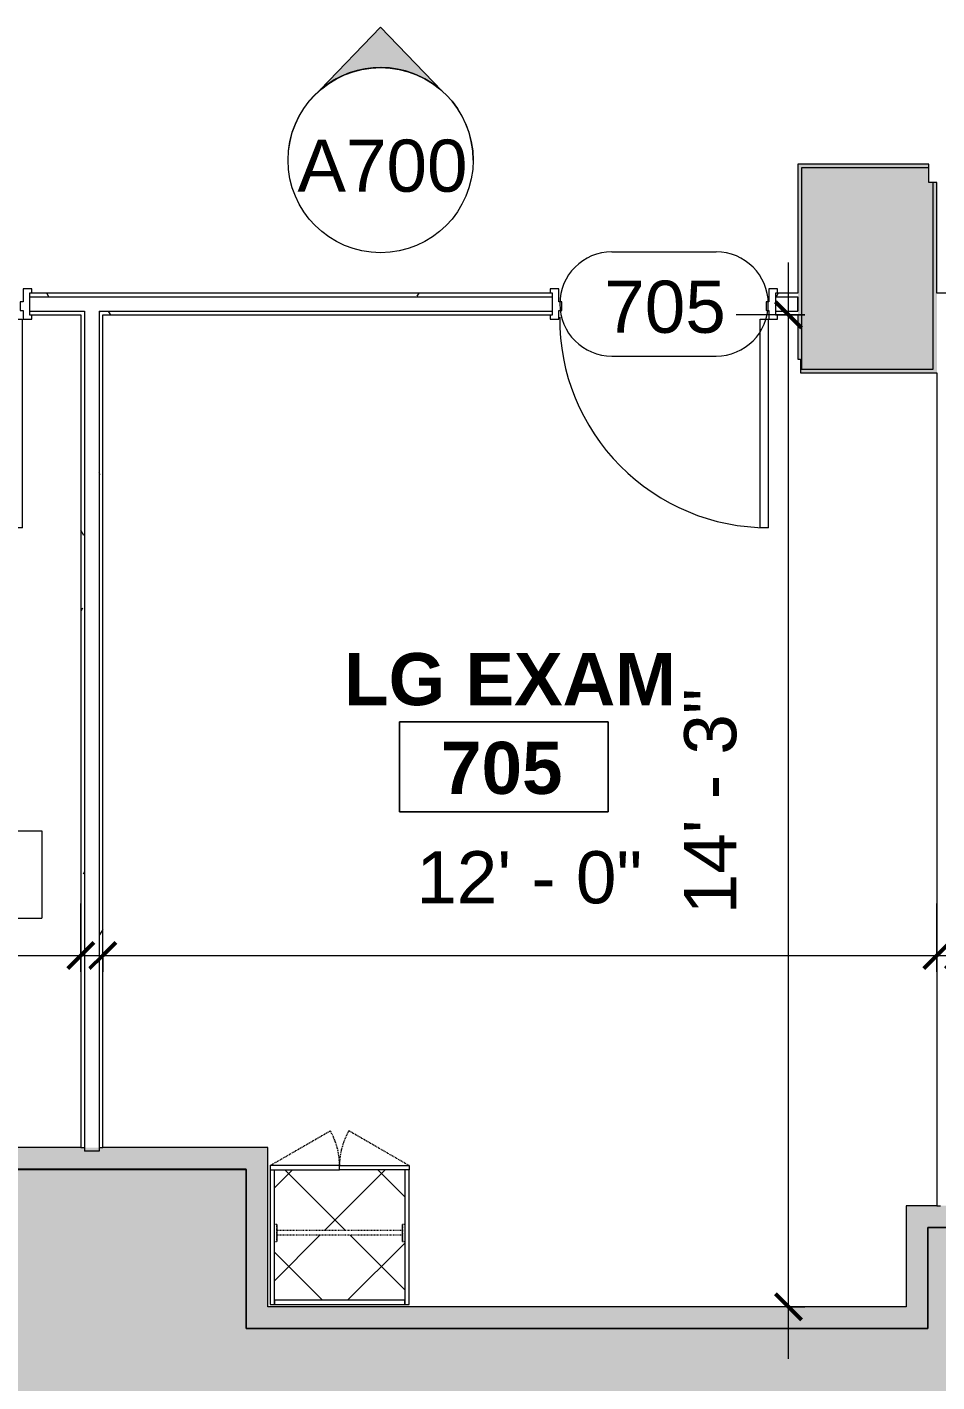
# Model space of a CAD drawing. Header units: inches. Extents: x 920 to 3228, y -557 to 2680.
# Drawn here: x 2735.6 to 2892.6, y 697.6 to 931.5 of the extents above; entities that cross this region are included whole.
import ezdxf

# ---------------------------------------------------------------- set-up
doc = ezdxf.new("R2010")
doc.units = ezdxf.units.IN
doc.header["$MEASUREMENT"] = 0
doc.linetypes.add('Dash', pattern=[0.25, 0.125, -0.125])
doc.linetypes.add('Hidden', pattern=[0.28125, 0.1875, -0.09375])
for name, color, linetype, lineweight in [('A-ANNO-DIMS', 211, 'Continuous', 9), ('A-ANNO-DIMS-96', 211, 'Continuous', 9), ('A-ANNO-KEYN', 231, 'Continuous', 9), ('A-AREA-IDEN', 2, 'Continuous', 9), ('A-DETL-GENF', 92, 'Continuous', 9), ('A-DETL-THIN', 151, 'Continuous', 9), ('A-DOOR', 31, 'Continuous', 13), ('A-DOOR-IDEN', 31, 'Continuous', 9), ('A-WALL', 113, 'Continuous', 13), ('A-WALL-PATT', 111, 'Continuous', 13), ('G-ANNO-SYMB', 111, 'Continuous', 9), ('I-WALL', 2, 'Continuous', 13), ('Q-CASE', 31, 'Continuous', 13), ('Q-CASE-HDLN', 31, 'Dash', 9)]:
    doc.layers.add(name, color=color, linetype=linetype, lineweight=lineweight)
doc.styles.add('Arial', font='arial.ttf', dxfattribs={"height": 9})
doc.styles.add('Swis721 Lt BT', font='swissl.ttf', dxfattribs={"height": 9})
doc.styles.add('Swis721 Lt BT_B', font='', dxfattribs={"height": 9})
doc.styles.get('Swis721 Lt BT_B').set_extended_font_data('Swis721 Lt BT', bold=True)
doc.dimstyles.new('OTJ_-_3_32__Linear__0__Tolerance', dxfattribs={"dimscale": 12, "dimtxt": 9.497835, "dimasz": 0.375, "dimexe": 0.75, "dimexo": 0.5, "dimgap": 0.5, "dimtad": 1, "dimdec": 0, "dimzin": 3, "dimdsep": 46, "dimlunit": 4, "dimtxsty": 'Swis721 Lt BT', "dimblk1": 'OBLIQUE', "dimblk2": 'OBLIQUE', "dimsah": 1, "dimcen": 0.09, "dimdle": 0.75, "dimazin": 0, "dimtfac": 1, "dimtdec": 4, "dimtix": 1, "dimtmove": 0, "dimatfit": 3, "dimfxl": 1, "dimtvp": 1, "dimfrac": 2, "dimtolj": 1, "dimtzin": 0, "dimarcsym": 2})
doc.dimstyles.new('OTJ_-_3_32__Linear__1_2__Tolerance', dxfattribs={"dimscale": 12, "dimtxt": 9.497835, "dimasz": 0.375, "dimexe": 0.75, "dimexo": 0.5, "dimgap": 0.5, "dimtad": 1, "dimdec": 1, "dimrnd": 0.5, "dimzin": 3, "dimdsep": 46, "dimlunit": 4, "dimtxsty": 'Swis721 Lt BT', "dimblk1": 'OBLIQUE', "dimblk2": 'OBLIQUE', "dimsah": 1, "dimcen": 0.09, "dimdle": 0.75, "dimazin": 0, "dimtfac": 1, "dimtdec": 4, "dimtix": 1, "dimtmove": 0, "dimatfit": 3, "dimfxl": 1, "dimtvp": 1, "dimfrac": 2, "dimtolj": 1, "dimtzin": 0, "dimarcsym": 2})
pattern_1 = [(0, (664.756, 0), (30.72, 7.68), [1.267, -21.773, 1.267, -21.773, -122.88]), (0, (664.756, 0), (30.72, 7.68), [-46.08, 1.267, -44.813, 1.267, -21.773, -53.76]), (0, (664.756, 0), (30.72, 7.68), [-115.2, 1.267, -14.093, 1.267, -37.133]), (120, (676.276, 3.84), (-22.011075, 22.7643), [1.267, -21.773, 1.267, -21.773, -122.88]), (120, (676.276, 3.84), (-22.011075, 22.7643), [-46.08, 1.267, -44.813, 1.267, -21.773, -53.76]), (120, (676.276, 3.84), (-22.011075, 22.7643), [-115.2, 1.267, -14.093, 1.267, -37.133]), (240, (680.116, 19.2), (-8.708925, -30.4443), [1.267, -21.773, 1.267, -21.773, -122.88]), (240, (680.116, 19.2), (-8.708925, -30.4443), [-46.08, 1.267, -44.813, 1.267, -21.773, -53.76]), (240, (680.116, 19.2), (-8.708925, -30.4443), [-115.2, 1.267, -14.093, 1.267, -37.133])]

# ---------------------------------------------------------------- blocks, each defined once
blk = doc.blocks.new('Door - Single - Solid Door-7355446-Level XX  CONSTRUCTION')
at = {"layer": 'A-DOOR'}
for p, q in [((-14.01, 38.71), (-12.63, 38.71)), ((-14.01, 2.71), (-14.01, 38.71)), ((-12.63, 38.71), (-12.63, 2.71)), ((-12.63, 2.71), (-14.01, 2.71))]:
    blk.add_line(p, q, dxfattribs=at)
at = {"layer": 'A-DOOR', "lineweight": 9}
for p, q in [((-15.63, 2.71), (-15.63, 1.96)), ((-14.13, 2.71), (-15.63, 2.71)), ((-14.13, 1.21), (-14.13, 2.71)), ((23.62, 2.71), (22.12, 2.71)), ((22.12, 2.71), (22.12, 1.21)), ((23.62, 1.96), (23.62, 2.71)), ((-13.63, 1.21), (-14.13, 1.21)), ((-13.63, -0.29), (-13.63, 1.21)), ((22.12, 1.21), (21.62, 1.21)), ((21.62, 1.21), (21.62, -0.29)), ((-15.63, -1.79), (-15.63, -2.54)), ((-14.13, -2.54), (-14.13, -0.29)), ((-14.13, -0.29), (-13.63, -0.29)), ((21.62, -0.29), (22.12, -0.29)), ((22.12, -0.29), (22.12, -2.54)), ((23.62, -2.54), (23.62, -1.79)), ((-15.63, -2.54), (-14.13, -2.54)), ((22.12, -2.54), (23.62, -2.54))]:
    blk.add_line(p, q, dxfattribs=at)
blk.add_arc((-14.01, 2.71), 36, 359.5, 90, dxfattribs=at)
blk = doc.blocks.new('CW Cupbd Combined - Robe 80_h x 24_d - 2 Doors - 1 rail - 1 shoe shelf-V16-Level XX  CONSTRUCTION')
at = {"layer": 'Q-CASE', "lineweight": 9}
h = blk.add_hatch(dxfattribs=at)
h.set_pattern_fill('FP_23', color=256, style=0, pattern_type=2)
h.set_pattern_definition([(225, (2138.777, 708.621), (8.012227, -8.012227), []), (315, (2138.777, 708.621), (8.012227, 8.012227), [])])
h.paths.add_polyline_path([(2.75, -3.11), (2.75, -13.26), (3.14, -13.26), (3.14, -14.34), (24.85, -14.34), (24.85, -13.26), (25.25, -13.26), (25.25, -3.11)], flags=0)
h.paths.add_polyline_path([(3.14, -15.13), (3.14, -16.21), (2.75, -16.21), (2.75, -25.61), (25.25, -25.61), (25.25, -16.21), (24.85, -16.21), (24.85, -15.13), (6.58, -15.13)], flags=0)
at = {"layer": 'Q-CASE', "lineweight": 20}
for p, q in [((2.75, -2.36), (2, -2.36)), ((2, -2.36), (2, -25.61)), ((2.75, -13.26), (2.75, -2.36)), ((25.25, -2.36), (2.75, -2.36)), ((2.75, -2.36), (2.75, -3.11)), ((2.75, -3.11), (25.25, -3.11)), ((26, -2.36), (25.25, -2.36)), ((25.25, -2.36), (25.25, -13.26)), ((25.25, -3.11), (25.25, -2.36)), ((26, -25.61), (26, -2.36)), ((2.75, -25.61), (2.75, -16.21)), ((25.25, -16.21), (25.25, -25.61)), ((2, -25.61), (14, -25.61)), ((2, -26.36), (2, -25.61)), ((14, -25.61), (14, -26.36)), ((26, -25.61), (14, -25.61)), ((14, -25.61), (14, -26.36)), ((26, -26.36), (26, -25.61)), ((14, -26.36), (2, -26.36)), ((14, -26.36), (26, -26.36))]:
    blk.add_line(p, q, dxfattribs=at)
at = {"layer": 'Q-CASE', "lineweight": 9}
for p, q in [((2.75, -16.21), (2.75, -13.26)), ((3.14, -13.26), (3.14, -16.21)), ((24.85, -16.21), (24.85, -13.26)), ((25.25, -13.26), (25.25, -16.21))]:
    blk.add_line(p, q, dxfattribs=at)
at = {"layer": 'Q-CASE', "linetype": 'Hidden', "lineweight": 9}
for p, q in [((2, -26.36), (12.39, -32.36)), ((26, -26.36), (15.6, -32.36))]:
    blk.add_line(p, q, dxfattribs=at)
for centre, start, end in [((2, -26.36), 330, 0.5), ((26, -26.36), 179.5, 210)]:
    blk.add_arc(centre, 12, start, end, dxfattribs=at)
at = {"layer": 'Q-CASE-HDLN'}
for p, q in [((3.14, -13.26), (2.75, -13.26)), ((3.14, -16.21), (3.14, -13.26)), ((25.25, -13.26), (24.85, -13.26)), ((24.85, -13.26), (24.85, -16.21)), ((2.75, -16.21), (3.14, -16.21)), ((3.14, -14.34), (24.85, -14.34)), ((3.14, -15.13), (24.85, -15.13)), ((24.85, -16.21), (25.25, -16.21))]:
    blk.add_line(p, q, dxfattribs=at)
blk = doc.blocks.new('Room Tag - Room Name and Number-3379422-Level XX  CONSTRUCTION')
at = {"layer": 'A-AREA-IDEN'}
for p, q in [((-0.1881, -0.1636), (-0.1881, -0.0018)), ((-0.1881, -0.0018), (0.1869, -0.0018)), ((0.1869, -0.0018), (-0.1881, -0.0018)), ((-0.1881, -0.0018), (-0.1881, -0.1636)), ((0.1869, -0.0018), (0.1869, -0.1636)), ((0.1869, -0.1636), (0.1869, -0.0018)), ((0.1869, -0.1636), (-0.1881, -0.1636)), ((-0.1881, -0.1636), (0.1869, -0.1636))]:
    blk.add_line(p, q, dxfattribs=at)
blk = doc.blocks.new('Door Tag - Door Tag-41184-Level XX  CONSTRUCTION')
at = {"layer": 'A-DOOR-IDEN'}
for p, q in [((-0.09375, 0.09375), (0.09375, 0.09375)), ((-0.09375, -0.09375), (0.09375, -0.09375))]:
    blk.add_line(p, q, dxfattribs=at)
for centre, start, end in [((-0.09375, 0), 90, 270), ((0.09375, 0), 270, 90)]:
    blk.add_arc(centre, 0.09375, start, end, dxfattribs=at)
blk = doc.blocks.new('DIMBLOCK2-Level XX  CONSTRUCTION')
at = {"layer": 'A-ANNO-DIMS-96'}
for p, q in [((2867.02, 701.61), (2867.02, 890.83)), ((2869.84, 881.83), (2858.02, 881.83)), ((2867.02, 881.83), (2869.84, 881.83)), ((2869.84, 710.61), (2858.02, 710.61)), ((2867.02, 710.61), (2869.84, 710.61))]:
    blk.add_line(p, q, dxfattribs=at)
at = {"layer": 'A-ANNO-DIMS-96', "lineweight": 50}
for p, q in [((2867.02, 881.83), (2864.77, 884.08)), ((2867.02, 881.83), (2869.27, 879.58)), ((2867.02, 710.61), (2864.77, 712.86)), ((2867.02, 710.61), (2869.27, 708.36))]:
    blk.add_line(p, q, dxfattribs=at)
at = {"layer": 'A-ANNO-DIMS-96', "color": 0, "insert": (2849.01, 778.35), "char_height": 9, "width": 42.8759, "attachment_point": 1, "rotation": 90, "line_spacing_factor": 1.005062, "style": 'Swis721 Lt BT'}
blk.add_mtext('14\' - 3"', dxfattribs=at)
blk = doc.blocks.new('_Oblique')
at = {"color": 0, "linetype": 'ByBlock', "lineweight": -2}
blk.add_line((-0.5, -0.5), (0.5, 0.5), dxfattribs=at)
blk = doc.blocks.new('DIMBLOCK3-Level XX  CONSTRUCTION')
at = {"layer": 'A-ANNO-DIMS-96'}
for p, q in [((2614.66, 768.4), (2614.66, 780.22)), ((2744.89, 768.4), (2744.89, 780.22)), ((2605.66, 771.22), (2753.89, 771.22)), ((2614.66, 771.22), (2614.66, 768.4)), ((2744.89, 771.22), (2744.89, 768.4))]:
    blk.add_line(p, q, dxfattribs=at)
at = {"layer": 'A-ANNO-DIMS-96', "lineweight": 50}
for p, q in [((2614.66, 771.22), (2616.91, 773.47)), ((2744.89, 771.22), (2747.14, 773.47)), ((2614.66, 771.22), (2612.41, 768.97)), ((2744.89, 771.22), (2742.64, 768.97))]:
    blk.add_line(p, q, dxfattribs=at)
at = {"layer": 'A-ANNO-DIMS-96', "color": 0, "insert": (2658.59, 789.24), "char_height": 9, "width": 50.836, "attachment_point": 1, "line_spacing_factor": 1.005062, "style": 'Swis721 Lt BT'}
blk.add_mtext('10\' - 10"', dxfattribs=at)
blk = doc.blocks.new('DIMBLOCK4-Level XX  CONSTRUCTION')
at = {"layer": 'A-ANNO-DIMS-96'}
for p, q in [((2748.64, 768.4), (2748.64, 780.22)), ((2892.65, 768.4), (2892.65, 780.22)), ((2739.64, 771.22), (2901.65, 771.22)), ((2748.64, 771.22), (2748.64, 768.4)), ((2892.65, 771.22), (2892.65, 768.4))]:
    blk.add_line(p, q, dxfattribs=at)
at = {"layer": 'A-ANNO-DIMS-96', "lineweight": 50}
for p, q in [((2748.64, 771.22), (2750.89, 773.47)), ((2892.65, 771.22), (2894.9, 773.47)), ((2748.64, 771.22), (2746.39, 768.97)), ((2892.65, 771.22), (2890.4, 768.97))]:
    blk.add_line(p, q, dxfattribs=at)
at = {"layer": 'A-ANNO-DIMS-96', "color": 0, "insert": (2802.78, 789.24), "char_height": 9, "width": 42.8759, "attachment_point": 1, "line_spacing_factor": 1.005062, "style": 'Swis721 Lt BT'}
blk.add_mtext('12\' - 0"', dxfattribs=at)
blk = doc.blocks.new('DIMBLOCK5-Level XX  CONSTRUCTION')
at = {"layer": 'A-ANNO-DIMS-96'}
for p, q in [((2896.4, 768.4), (2896.4, 780.22)), ((3048.88, 768.4), (3048.88, 780.22)), ((2887.4, 771.22), (3057.88, 771.22)), ((2896.4, 771.22), (2896.4, 768.4)), ((3048.88, 771.22), (3048.88, 768.4))]:
    blk.add_line(p, q, dxfattribs=at)
at = {"layer": 'A-ANNO-DIMS-96', "lineweight": 50}
for p, q in [((2896.4, 771.22), (2898.65, 773.47)), ((3048.88, 771.22), (3051.13, 773.47)), ((2896.4, 771.22), (2894.15, 768.97)), ((3048.88, 771.22), (3046.63, 768.97))]:
    blk.add_line(p, q, dxfattribs=at)
at = {"layer": 'A-ANNO-DIMS-96', "color": 0, "insert": (2954.78, 789.24), "char_height": 9, "width": 42.8759, "attachment_point": 1, "line_spacing_factor": 1.005062, "style": 'Swis721 Lt BT'}
blk.add_mtext('12\' - 8"', dxfattribs=at)
blk = doc.blocks.new('Keynote Tag - Keynote Number - Boxed-135510-Level XX  CONSTRUCTION')
at = {"layer": 'A-ANNO-KEYN'}
for p, q in [((-0.125, -0.0792), (-0.125, 0.0781)), ((-0.125, 0.0781), (0.125, 0.0781)), ((0.125, 0.0781), (0.125, -0.0792)), ((-0.125, -0.0792), (0.125, -0.0792))]:
    blk.add_line(p, q, dxfattribs=at)
blk = doc.blocks.new('Elevation - Filled Arrow 2-347888-Level XX  CONSTRUCTION')
at = {"layer": 'G-ANNO-SYMB'}
blk.add_circle((0, 0), 0.1664, dxfattribs=at)
blk = doc.blocks.new('Elevation - Filled Arrow-151867-Level XX  CONSTRUCTION')
at = {"layer": 'G-ANNO-SYMB'}
h = blk.add_hatch(color=256, dxfattribs=at)
edge = h.paths.add_edge_path(flags=0)
edge.add_line((0, 0.2393), (0.1103, 0.1247))
edge.add_arc((-0.0002, -0.0002), 0.1667, 48.498, 130.5571)
edge.add_line((-0.1085, 0.1265), (0, 0.2393))
for p, q in [((0, 0.2393), (-0.1085, 0.1265)), ((-0.1084, 0.1266), (0, 0.2393)), ((0, 0.2393), (-0.1084, 0.1266)), ((0, 0.2393), (0.11, 0.1249)), ((0.1103, 0.1247), (0, 0.2393))]:
    blk.add_line(p, q, dxfattribs=at)
blk.add_arc((-0.0002, -0.0002), 0.1667, 48.498, 130.5571, dxfattribs=at)
blk.add_ellipse((-0.0002, -0.0001), major_axis=(-0.1667, 0), ratio=0.999376, start_param=3.141593, end_param=6.283185, dxfattribs=at)

msp = doc.modelspace()

# ---------------------------------------------------------------- hatches: boundary and pattern name
at = {"layer": 'A-DETL-GENF'}
h = msp.add_hatch(color=9, dxfattribs=at)
h.paths.add_polyline_path([(2543.19, 362.68), (3192.46, 362.71), (3192.5, 385.18), (3207.74, 385.18), (3207.74, 456.73), (3186.39, 456.73), (3186.39, 480.73), (3207.74, 480.73), (3207.74, 552.88), (3188.57, 552.88), (3188.57, 576.88), (3207.74, 576.88), (3207.74, 715.05), (3188.52, 715.05), (3188.52, 724.3), (2891.1, 724.3), (2891.1, 706.86), (2773.41, 706.86), (2773.41, 734.32), (2610.91, 734.36), (2610.91, 831.36), (2544.41, 831.36), (2544.41, 902.68), (2242.34, 902.68), (2242.34, 868.56), (2220.34, 868.56), (2220.34, 902.68), (1919.13, 902.68), (1919.13, 866.56), (1897.13, 866.56), (1897.13, 902.68), (1762.75, 902.68), (1762.75, 901.93), (1761.25, 901.93), (1761.25, 902.68), (1748.44, 902.68), (1748.44, 386.58), (1758.46, 386.58), (1758.46, 368.66), (1748.44, 368.66), (1748.44, 362.68), (2518.56, 362.68)], flags=0)
h.paths.add_polyline_path([(3054.3, 368.66), (3030.3, 368.66), (3030.3, 384.98), (3054.3, 384.98), (3054.3, 381.96)], flags=0)
h.paths.add_polyline_path([(2892.13, 368.66), (2868.13, 368.66), (2868.13, 390.98), (2892.13, 390.98)], flags=0)
h.paths.add_polyline_path([(2729.35, 368.66), (2705.35, 368.66), (2705.35, 384.98), (2729.35, 384.98)], flags=0)
h.paths.add_polyline_path([(2543.19, 368.66), (2543.19, 389.39), (2567.19, 389.39), (2567.19, 368.66)], flags=0)
h.paths.add_polyline_path([(2222.13, 368.66), (2219.42, 368.66), (2219.42, 390.41), (2243.42, 390.41), (2243.42, 368.66)], flags=0)
h.paths.add_polyline_path([(2082.46, 368.66), (2058.46, 368.66), (2058.46, 386.38), (2082.46, 386.38)], flags=0)
h.paths.add_polyline_path([(1919.13, 368.66), (1895.32, 368.66), (1895.32, 390.38), (1919.32, 390.38), (1919.32, 368.66)], flags=0)
h.paths.add_polyline_path([(2380.46, 368.92), (2380.46, 386.92), (2404.46, 386.92), (2404.46, 368.92)], flags=0)
h.paths.add_polyline_path([(2891.1, 546.42), (2869.1, 546.42), (2869.1, 630.42), (2891.1, 630.42), (2891.1, 555.46)], flags=0)
h.paths.add_polyline_path([(2545.13, 546.42), (2545.13, 584.42), (2567.13, 584.42), (2567.13, 546.42)], flags=0)
h.paths.add_polyline_path([(2244.13, 546.42), (2222.13, 546.42), (2222.13, 584.42), (2244.13, 584.42)], flags=0)
h.paths.add_polyline_path([(1919.13, 546.42), (1897.13, 546.42), (1897.13, 584.42), (1919.13, 584.42), (1919.13, 580.16)], flags=0)
h.paths.add_polyline_path([(1897.13, 828.43), (1897.13, 866.43), (1919.13, 866.43), (1919.13, 828.43)], flags=0)
at = {"layer": 'A-WALL'}
msp.add_hatch(color=250, dxfattribs=at).paths.add_polyline_path([(2892.02, 872.45), (2892.02, 904.67), (2891.23, 904.67), (2891.23, 907.2), (2869.27, 907.2), (2869.27, 872.45), (2881.68, 872.45)], flags=0)
at = {"layer": 'A-WALL-PATT'}
msp.add_hatch(color=250, dxfattribs=at).paths.add_polyline_path([(2869.13, 871.83), (2892.65, 871.83), (2892.65, 904.67), (2892.02, 904.67), (2892.02, 872.45), (2869.27, 872.45), (2869.27, 907.2), (2891.23, 907.2), (2891.23, 907.83), (2868.65, 907.83), (2868.65, 874.17), (2869.13, 874.17), (2869.13, 872.45)], flags=0)
at = {"layer": 'A-WALL-PATT', "lineweight": 9}
h = msp.add_hatch(dxfattribs=at)
h.set_pattern_fill('FP_11', color=256, style=0, pattern_type=2)
h.set_pattern_definition(pattern_1)
h.paths.add_polyline_path([(2864.79, 884.95), (2868.65, 884.95), (2868.62, 885.58), (2864.79, 885.58)], flags=0)
h.paths.add_polyline_path([(2697.52, 884.95), (2697.52, 885.58), (2614.66, 885.58), (2614.66, 884.95)], flags=0)
h.paths.add_polyline_path([(2736.02, 884.95), (2826.29, 884.95), (2826.29, 885.58), (2736.02, 885.58)], flags=0)
h = msp.add_hatch(dxfattribs=at)
h.set_pattern_fill('FP_11', color=256, style=0, pattern_type=2)
h.set_pattern_definition(pattern_1)
h.paths.add_polyline_path([(2864.79, 881.83), (2868.65, 881.83), (2868.61, 882.45), (2864.79, 882.45)], flags=0)
h.paths.add_polyline_path([(2745.52, 881.83), (2745.52, 882.45), (2736.02, 882.45), (2736.02, 881.83), (2744.89, 881.83)], flags=0)
h.paths.add_polyline_path([(2809.06, 881.83), (2826.29, 881.83), (2826.29, 882.45), (2748.02, 882.45), (2748.02, 881.83), (2748.64, 881.83)], flags=0)
h.paths.add_polyline_path([(2614.66, 881.83), (2697.52, 881.83), (2697.52, 882.45), (2614.66, 882.45)], flags=0)
h = msp.add_hatch(dxfattribs=at)
h.set_pattern_fill('FP_11', color=256, style=0, pattern_type=2)
h.set_pattern_definition(pattern_1)
h.paths.add_polyline_path([(2744.89, 738.07), (2745.52, 738.07), (2745.52, 881.83), (2744.89, 881.83), (2744.89, 771.11)], flags=0)
h = msp.add_hatch(dxfattribs=at)
h.set_pattern_fill('FP_11', color=256, style=0, pattern_type=2)
h.set_pattern_definition(pattern_1)
h.paths.add_polyline_path([(2748.02, 738.07), (2748.64, 738.07), (2748.64, 881.83), (2748.02, 881.83), (2748.02, 771.11)], flags=0)
for points in [[(2614.66, 734.32), (2777.16, 734.32), (2777.16, 738.07), (2610.91, 738.07), (2610.91, 734.32)], [(2773.41, 706.86), (2777.16, 706.86), (2777.16, 734.32), (2773.41, 734.32), (2773.41, 712.91)], [(2887.35, 724.3), (3190.52, 724.3), (3190.52, 728.05), (2887.35, 728.05), (2887.35, 727.46)], [(2887.35, 706.86), (2891.1, 706.86), (2891.1, 724.3), (2887.35, 724.3), (2887.35, 710.61)], [(2777.16, 706.86), (2887.35, 706.86), (2887.35, 710.61), (2777.16, 710.61)]]:
    msp.add_hatch(color=7, dxfattribs=at).paths.add_polyline_path(points, flags=0)

# ---------------------------------------------------------------- linework, layer by layer
at = {"layer": 'A-DETL-THIN'}
for p, q in [((2773.41, 734.36), (2611.41, 734.36)), ((2773.41, 706.86), (2773.41, 734.36)), ((3188.52, 724.3), (2891.1, 724.3)), ((2891.1, 724.3), (2891.1, 706.86)), ((2891.1, 706.86), (2773.41, 706.86))]:
    msp.add_line(p, q, dxfattribs=at)
at = {"layer": 'A-WALL', "color": 8, "lineweight": 20}
for p, q in [((2891.23, 907.83), (2868.65, 907.83)), ((2868.65, 907.83), (2868.65, 885.58)), ((2891.23, 904.67), (2891.23, 907.83)), ((2892.65, 904.67), (2891.23, 904.67)), ((2892.65, 885.58), (2892.65, 904.67)), ((2868.65, 881.83), (2868.65, 874.17)), ((2868.65, 874.17), (2869.13, 874.17)), ((2869.13, 874.17), (2869.13, 871.83)), ((2869.13, 871.83), (2892.65, 871.83))]:
    msp.add_line(p, q, dxfattribs=at)
at = {"layer": 'A-WALL', "color": 55}
for p, q in [((2869.27, 907.2), (2869.27, 872.45)), ((2891.23, 907.2), (2869.27, 907.2)), ((2892.02, 872.45), (2892.02, 904.67)), ((2869.27, 872.45), (2892.02, 872.45))]:
    msp.add_line(p, q, dxfattribs=at)
at = {"layer": 'A-WALL'}
for p, q in [((2736.02, 884.95), (2826.29, 884.95)), ((2864.79, 884.95), (2868.65, 884.95)), ((2736.02, 882.45), (2745.52, 882.45)), ((2745.52, 882.45), (2745.52, 737.45)), ((2748.02, 882.45), (2748.02, 737.45)), ((2748.02, 882.45), (2826.29, 882.45)), ((2864.79, 882.45), (2868.65, 882.45))]:
    msp.add_line(p, q, dxfattribs=at)
at = {"layer": 'A-WALL', "lineweight": 9}
msp.add_line((2868.65, 884.95), (2868.65, 882.45), dxfattribs=at)
at = {"layer": 'I-WALL'}
for p, q in [((2826.29, 885.58), (2736.02, 885.58)), ((2736.02, 885.58), (2736.02, 881.83)), ((2826.29, 881.83), (2826.29, 885.58)), ((2868.65, 885.58), (2864.79, 885.58)), ((2864.79, 885.58), (2864.79, 881.83)), ((3008.01, 885.58), (2892.65, 885.58)), ((2736.02, 881.83), (2744.89, 881.83)), ((2744.89, 881.83), (2744.89, 738.07)), ((2748.64, 738.07), (2748.64, 881.83)), ((2748.64, 881.83), (2826.29, 881.83)), ((2864.79, 881.83), (2868.65, 881.83)), ((2892.65, 871.83), (2892.65, 728.05)), ((2744.89, 738.07), (2745.52, 738.07)), ((2748.02, 738.07), (2748.64, 738.07)), ((2892.65, 728.05), (2893.27, 728.05))]:
    msp.add_line(p, q, dxfattribs=at)
at = {"layer": 'I-WALL', "lineweight": 9}
for p, q in [((2868.65, 882.45), (2868.65, 884.95)), ((2748.02, 737.45), (2745.52, 737.45))]:
    msp.add_line(p, q, dxfattribs=at)
at = {"layer": 'I-WALL', "color": 8, "lineweight": 20}
for p, q in [((2744.89, 738.07), (2614.66, 738.07)), ((2777.16, 738.07), (2748.64, 738.07)), ((2777.16, 710.61), (2777.16, 738.07)), ((2610.91, 734.32), (2773.41, 734.32)), ((2773.41, 734.32), (2773.41, 706.86)), ((2892.65, 728.05), (2887.35, 728.05)), ((2887.35, 728.05), (2887.35, 710.61)), ((2891.1, 724.3), (3188.52, 724.3)), ((2891.1, 706.86), (2891.1, 724.3)), ((2887.35, 710.61), (2777.16, 710.61)), ((2773.41, 706.86), (2891.1, 706.86))]:
    msp.add_line(p, q, dxfattribs=at)

# ---------------------------------------------------------------- block references
at = {"layer": 'A-ANNO-KEYN', "xscale": 95.99999999999994, "yscale": 95.99999999999994, "zscale": 95.99999999999994}
msp.add_blockref('Keynote Tag - Keynote Number - Boxed-135510-Level XX  CONSTRUCTION', (2726.13, 785.26), dxfattribs=at)
at = {"layer": 'A-AREA-IDEN', "xscale": 95.99999999999994, "yscale": 95.99999999999994, "zscale": 95.99999999999994}
msp.add_blockref('Room Tag - Room Name and Number-3379422-Level XX  CONSTRUCTION', (2817.94, 811.72), dxfattribs=at)
at = {"layer": 'A-DOOR', "rotation": 180}
for p in [(2720.76, 883.79), (2849.53, 883.79)]:
    msp.add_blockref('Door - Single - Solid Door-7355446-Level XX  CONSTRUCTION', p, dxfattribs=at)
at = {"layer": 'A-DOOR-IDEN', "xscale": 95.99999999999994, "yscale": 95.99999999999994, "zscale": 95.99999999999994}
msp.add_blockref('Door Tag - Door Tag-41184-Level XX  CONSTRUCTION', (2845.54, 883.7), dxfattribs=at)
at = {"layer": 'G-ANNO-SYMB', "xscale": 95.99999999999994, "yscale": 95.99999999999994, "zscale": 95.99999999999994}
for name in ['Elevation - Filled Arrow-151867-Level XX  CONSTRUCTION', 'Elevation - Filled Arrow 2-347888-Level XX  CONSTRUCTION']:
    msp.add_blockref(name, (2796.62, 908.52), dxfattribs=at)
at = {"layer": 'Q-CASE', "lineweight": 9, "rotation": 180}
msp.add_blockref('CW Cupbd Combined - Robe 80_h x 24_d - 2 Doors - 1 rail - 1 shoe shelf-V16-Level XX  CONSTRUCTION', (2803.53, 708.62), dxfattribs=at)

# ---------------------------------------------------------------- texts
at = {"layer": 'A-AREA-IDEN', "char_height": 9, "attachment_point": 1, "style": 'Swis721 Lt BT_B'}
for s, insert, width in [('LG EXAM', (2790.32, 823.44), 66.66), ('705', (2807.05, 808.12), 25.452)]:
    msp.add_mtext(s, dxfattribs=dict(at, insert=insert, width=width))
at = {"layer": 'A-DOOR-IDEN', "insert": (2835.23, 887.72), "char_height": 9, "width": 24.543, "attachment_point": 1, "style": 'Swis721 Lt BT'}
msp.add_mtext('705', dxfattribs=at)
at = {"layer": 'G-ANNO-SYMB', "insert": (2782.26, 912.07), "char_height": 9, "width": 35.754, "attachment_point": 1, "style": 'Arial'}
msp.add_mtext('A700', dxfattribs=at)

# ---------------------------------------------------------------- dimensions: what is measured, and where the dimension line sits
at = {"layer": 'A-ANNO-DIMS'}
dim = msp.add_linear_dim(base=(2867.02, 881.83), p1=(2863.84, 710.61), p2=(2863.84, 881.83), angle=90, dimstyle='OTJ_-_3_32__Linear__1_2__Tolerance', override={"dimpost": '<>', "dimfxl": 171.216853}, dxfattribs=at)
dim.commit()
dim.dimension.update_dxf_attribs({"geometry": 'DIMBLOCK2-Level XX  CONSTRUCTION', "text_midpoint": (2856.4, 796.22)})
for base, p1, p2, dimstyle, override, picture, middle in [((2744.89, 771.22), (2614.66, 774.4), (2744.89, 774.4), 'OTJ_-_3_32__Linear__1_2__Tolerance', {"dimpost": '<>', "dimfxl": 130.235638}, 'DIMBLOCK3-Level XX  CONSTRUCTION', (2679.77, 781.85)), ((2892.65, 771.22), (2748.64, 774.4), (2892.65, 774.4), 'OTJ_-_3_32__Linear__1_2__Tolerance', {"dimpost": '<>', "dimfxl": 144.006628}, 'DIMBLOCK4-Level XX  CONSTRUCTION', (2820.65, 781.85)), ((3048.88, 771.22), (2896.4, 774.4), (3048.88, 774.4), 'OTJ_-_3_32__Linear__0__Tolerance', {"dimpost": '<>', "dimfxl": 152.485445}, 'DIMBLOCK5-Level XX  CONSTRUCTION', (2972.64, 781.85))]:
    dim = msp.add_linear_dim(base=base, p1=p1, p2=p2, dimstyle=dimstyle, override=override, dxfattribs=at)
    dim.commit()
    dim.dimension.update_dxf_attribs({"geometry": picture, "text_midpoint": middle})

doc.saveas('drawing.dxf')
